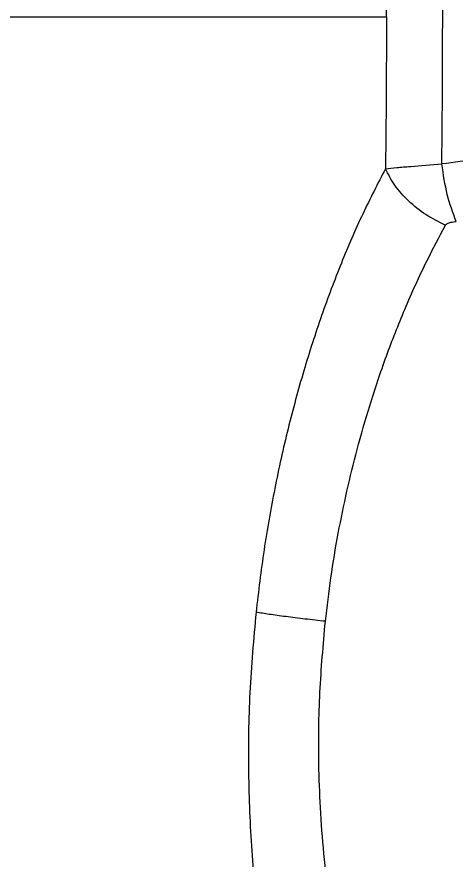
# Model space of a CAD drawing. Extents: x 400 to 501, y 484 to 634.
# Drawn here: x 484.452 to 485.701, y 548.856 to 551.254 of the extents above; entities that cross this region are included whole.
import ezdxf

# ---------------------------------------------------------------- set-up
doc = ezdxf.new("R2010")
doc.units = 0
doc.header["$MEASUREMENT"] = 0
doc.layers.add('DIM', color=3, linetype='Continuous')
doc.layers.add('GEOMETRY', color=3, linetype='Continuous', lineweight=25)

# ---------------------------------------------------------------- blocks, each defined once
blk = doc.blocks.new('2026 GRANDEE')
at = {"layer": 'GEOMETRY', "ltscale": 16}
for p, q in [((35.0779, -45.5868), (35.0753, -45.1552)), ((35.2379, -45.5868), (35.2354, -45.1686))]:
    blk.add_line(p, q, dxfattribs=at)
for points, knots in [([(27.7715, -45.5868), (27.9653, -45.5868), (28.3498, -45.5868), (28.9259, -45.5868), (29.4963, -45.5868), (30.0226, -45.5868), (30.5027, -45.5868), (30.9356, -45.5868), (31.3578, -45.5868), (31.7673, -45.5868), (32.1409, -45.5868), (32.4791, -45.5868), (32.7838, -45.5868), (33.1242, -45.5868), (33.4916, -45.5868), (33.8734, -45.5868), (34.2228, -45.5868), (34.5395, -45.5868), (34.8271, -45.5868), (34.9941, -45.5868), (35.0779, -45.5868)], [0, 0, 0, 0, 0.071199, 0.141268, 0.209837, 0.276669, 0.328827, 0.37984, 0.429786, 0.478784, 0.526991, 0.566688, 0.606065, 0.645225, 0.70376, 0.762326, 0.821143, 0.880346, 0.93998, 1, 1, 1, 1]), ([(35.0779, -45.5868), (35.0778, -45.6588), (35.0776, -45.8026), (35.076, -45.9465), (35.0753, -46.0184)], [0, 0, 0, 0, 0.500132, 1, 1, 1, 1]), ([(35.2355, -46.005), (35.2362, -45.9353), (35.2376, -45.7959), (35.2378, -45.6565), (35.2379, -45.5868)], [0, 0, 0, 0, 0.4997763, 1, 1, 1, 1]), ([(35.4437, -45.9824), (35.4091, -45.9854), (35.3396, -45.9913), (35.2703, -46.0004), (35.2355, -46.005)], [0, 0, 0, 0, 0.497424, 1, 1, 1, 1]), ([(35.0753, -46.0184), (35.0853, -46.0172), (35.1051, -46.0148), (35.1574, -46.0117), (35.2047, -46.0076), (35.2355, -46.005)], [0, 0, 0, 0, 0.266085, 0.524047, 1, 1, 1, 1]), ([(35.0753, -46.0184), (35.0535, -46.0606), (35.0099, -46.1448), (34.9491, -46.2853), (34.8927, -46.4345), (34.8419, -46.5923), (34.7971, -46.757), (34.7592, -46.9273), (34.7281, -47.1018), (34.714, -47.2204), (34.707, -47.2796)], [0, 0, 0, 0, 0.126268, 0.252063, 0.377442, 0.502455, 0.627158, 0.751608, 0.875868, 1, 1, 1, 1]), ([(35.2462, -46.1794), (35.2271, -46.1698), (35.1889, -46.1507), (35.1396, -46.1109), (35.0991, -46.0661), (35.0832, -46.0343), (35.0753, -46.0184)], [0, 0, 0, 0, 0.249999, 0.5, 0.750001, 1, 1, 1, 1]), ([(35.2462, -46.1794), (35.2468, -46.1784), (35.2482, -46.1763), (35.253, -46.1732), (35.2623, -46.17), (35.2709, -46.169), (35.2762, -46.1683)], [0, 0, 0, 0, 0.121726, 0.259424, 0.546383, 1, 1, 1, 1]), ([(34.9043, -47.3054), (34.9092, -47.264), (34.9193, -47.1798), (34.9401, -47.0561), (34.9651, -46.9343), (34.9949, -46.8129), (35.0319, -46.6841), (35.077, -46.5502), (35.1316, -46.4117), (35.1882, -46.287), (35.2285, -46.2123), (35.2462, -46.1794)], [0, 0, 0, 0, 0.096521, 0.196336, 0.292752, 0.390045, 0.496264, 0.621347, 0.746972, 0.88854, 1, 1, 1, 1]), ([(34.707, -47.2796), (34.7002, -47.3556), (34.6868, -47.5077), (34.6836, -47.7355), (34.6928, -47.9592), (34.715, -48.1759), (34.7491, -48.3825), (34.7941, -48.5764), (34.8487, -48.7547), (34.9117, -48.9149), (34.9817, -49.0545), (35.0576, -49.1713), (35.1383, -49.2632), (35.2227, -49.3282), (35.3101, -49.3649), (35.3994, -49.3716), (35.49, -49.3504), (35.5506, -49.3111), (35.581, -49.2915)], [0, 0, 0, 0, 0.060944, 0.121895, 0.1829, 0.244012, 0.305281, 0.366749, 0.428466, 0.490478, 0.552832, 0.615576, 0.678748, 0.742357, 0.806379, 0.870743, 0.935332, 1, 1, 1, 1]), ([(34.9043, -47.3054), (34.8847, -47.3033), (34.8455, -47.2989), (34.791, -47.2921), (34.7426, -47.2854), (34.7188, -47.2815), (34.707, -47.2796)], [0, 0, 0, 0, 0.25, 0.5, 0.75, 1, 1, 1, 1]), ([(35.6177, -49.1533), (35.6069, -49.157), (35.5871, -49.1639), (35.5605, -49.169), (35.5264, -49.1725), (35.4839, -49.17), (35.4316, -49.1553), (35.3718, -49.1252), (35.3048, -49.0726), (35.2446, -49.0039), (35.1988, -48.9391), (35.1653, -48.8853), (35.1321, -48.8248), (35.1049, -48.7689), (35.0832, -48.7202), (35.0667, -48.6804), (35.0506, -48.6391), (35.0355, -48.5977), (35.021, -48.5552), (35.0062, -48.5085), (34.9899, -48.4531), (34.9746, -48.3958), (34.9621, -48.3442), (34.9517, -48.298), (34.9403, -48.2431), (34.928, -48.1759), (34.9132, -48.0812), (34.8997, -47.9689), (34.8896, -47.8381), (34.8842, -47.6853), (34.8861, -47.5079), (34.8983, -47.3726), (34.9043, -47.3054)], [0, 0, 0, 0, 0.027885, 0.050787, 0.068711, 0.116038, 0.160957, 0.205839, 0.274699, 0.341771, 0.374058, 0.407213, 0.441245, 0.476163, 0.494114, 0.512922, 0.532589, 0.55055, 0.567807, 0.587265, 0.608932, 0.634949, 0.6546, 0.667869, 0.686881, 0.715084, 0.740218, 0.786448, 0.829838, 0.870369, 0.935586, 1, 1, 1, 1])]:
    blk.add_open_spline(points, degree=3, knots=knots, dxfattribs=at)
blk.add_open_spline([(35.2762, -46.1683), (35.267, -46.1437), (35.2487, -46.0945), (35.2399, -46.0348), (35.2355, -46.005)], degree=3, dxfattribs=at)

msp = doc.modelspace()

# ---------------------------------------------------------------- block references
at = {"layer": 'DIM'}
msp.add_blockref('2026 GRANDEE', (450.4248, 596.8403), dxfattribs=at)

doc.saveas('drawing.dxf')
